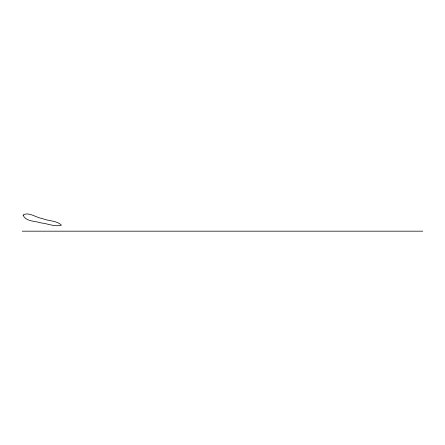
<?xml version="1.0" encoding="UTF-8"?>
<svg xmlns="http://www.w3.org/2000/svg" width="445" height="445" viewBox="0 0 445 445"><rect width="100%" height="100%" fill="white"/><g stroke="black" fill="none" stroke-linecap="round" stroke-linejoin="round"><path stroke-width="0.67" d="M22.25 231.178L422.75 231.178M23.123 215.074C25.537 221.682 35.305 220.92 41.023 222.917C47.671 223.579 54.919 227.072 61.427 225.181C56.882 220.486 48.26 221.148 42.275 218.495C36.429 217.894 28.43 211.369 23.123 215.074"/></g></svg>
